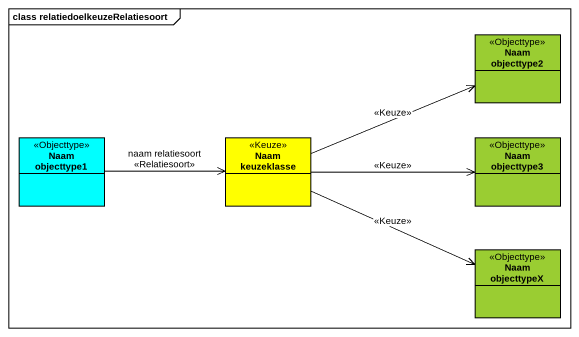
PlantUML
@startuml
mainframe class relatiedoelkeuzeRelatiesoort
hide circle
hide empty members
class "Naam objecttype2" as Naam_objecttype2 <<Objecttype>> #9ACD32
class "Naam objecttype1" as Naam_objecttype1 <<Objecttype>> #00FFFF
class "Naam keuzeklasse" as Naam_keuzeklasse <<Keuze>> #FFFF00
class "Naam objecttype3" as Naam_objecttype3 <<Objecttype>> #9ACD32
class "Naam objecttypeX" as Naam_objecttypeX <<Objecttype>> #9ACD32
Naam_objecttype1 -right-> Naam_keuzeklasse : naam relatiesoort\n<<Relatiesoort>>
Naam_keuzeklasse -right-> Naam_objecttype2 : <<Keuze>>
Naam_keuzeklasse -right-> Naam_objecttype3 : <<Keuze>>
Naam_keuzeklasse -right-> Naam_objecttypeX : <<Keuze>>
@enduml
